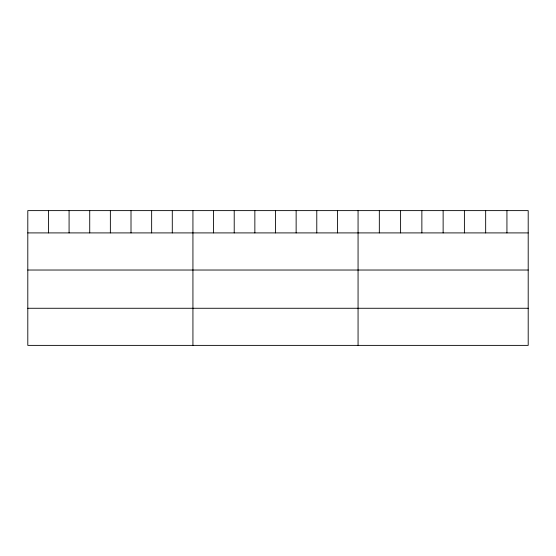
<?xml version="1.0" encoding="UTF-8"?>
<svg xmlns="http://www.w3.org/2000/svg" width="556" height="556" viewBox="0 0 556 556"><rect width="100%" height="100%" fill="white"/><g stroke="black" fill="none" stroke-linecap="round" stroke-linejoin="round"><path stroke-width="0.83" d="M528.2 232.908L528.2 345.38L27.8 345.38L27.8 210.62L528.2 210.62L528.2 232.908L27.8 232.908M27.8 270.028L528.2 270.028M27.8 308.267L528.2 308.267M506.933 210.62L506.933 232.908M485.666 210.62L485.666 232.908M464.399 210.62L464.399 232.908M443.132 210.62L443.132 232.908M421.865 210.62L421.865 232.908M400.598 210.62L400.598 232.908M379.331 210.62L379.331 232.908M358.064 210.62L358.064 345.38M337.422 210.62L337.422 232.908M316.781 210.62L316.781 232.908M296.139 210.62L296.139 232.908M275.498 210.62L275.498 232.908M254.856 210.62L254.856 232.908M234.215 210.62L234.215 232.908M213.573 210.62L213.573 232.908M192.932 210.62L192.932 345.38M172.29 210.62L172.29 232.908M151.649 210.62L151.649 232.908M131.007 210.62L131.007 232.908M110.366 210.62L110.366 232.908M89.724 210.62L89.724 232.908M69.083 210.62L69.083 232.908M48.441 210.62L48.441 232.908"/></g></svg>
